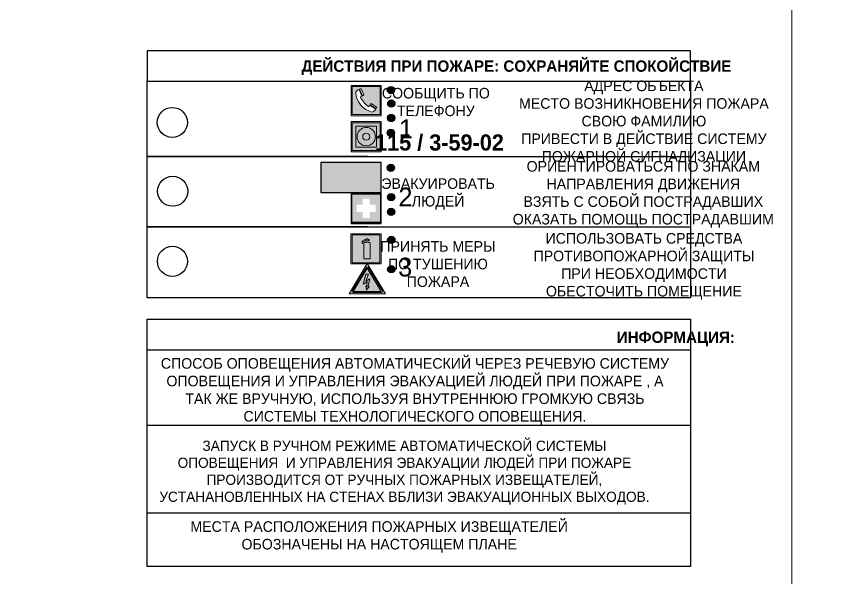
# Model space of a CAD drawing. Header units: millimetres. Extents: x 13114 to 67229, y 22859 to 38520.
# Drawn here: x 33912 to 34132.1, y 35329.9 to 35478.4 of the extents above; entities that cross this region are included whole.
import ezdxf

# ---------------------------------------------------------------- set-up
doc = ezdxf.new("R2010")
doc.units = ezdxf.units.MM
doc.styles.add('обычный', font='arial.ttf')

# ---------------------------------------------------------------- blocks, each defined once
blk = doc.blocks.new('A$C3E6D3DDE')
at = {"lineweight": 5}
h = blk.add_hatch(color=40, dxfattribs=at)
h.paths.add_polyline_path([(24.1, 1.45), (16.46, -11.35), (31.74, -11.35)])
h.paths.add_polyline_path([(24.09, -0.46), (30.03, -10.41), (18.14, -10.41)], flags=16)
h.paths.add_polyline_path([(24.54, -3.08), (23.41, -6.02), (25.13, -5.01), (24.33, -8.5), (24.82, -8.27), (23.79, -9.86), (23.4, -8.04), (23.8, -8.43), (24.04, -6.29), (22.39, -7.25), (23.44, -3.08)], flags=0)
h = blk.add_hatch(color=256, dxfattribs=at)
h.paths.add_polyline_path([(24.37, 0.03, 0.567511), (23.82, 0.03), (17.59, -10.4, 0.582454), (17.86, -10.88), (30.32, -10.88, 0.582149), (30.6, -10.4)])
h.paths.add_polyline_path([(24.09, -0.46), (18.14, -10.41), (30.03, -10.41)], flags=16)
h.paths.add_polyline_path([(24.54, -3.08), (23.41, -6.02), (25.13, -5.01), (24.33, -8.5), (24.82, -8.27), (23.79, -9.86), (23.4, -8.04), (23.8, -8.43), (24.04, -6.29), (22.39, -7.25), (23.44, -3.08)], flags=0)
h = blk.add_hatch(color=40, dxfattribs=at)
h.paths.add_polyline_path([(24.09, -0.46), (18.14, -10.41), (30.03, -10.41)])
h.paths.add_polyline_path([(24.82, -8.27), (23.79, -9.86), (23.4, -8.04), (23.8, -8.43), (24.04, -6.29), (22.39, -7.25), (23.44, -3.08), (24.54, -3.08), (23.41, -6.02), (25.13, -5.01), (24.33, -8.5)], flags=16)
at = {"color": 40, "lineweight": 5}
for p, q in [((16.46, -11.35), (24.1, 1.45)), ((24.1, 1.45), (31.74, -11.35))]:
    blk.add_line(p, q, dxfattribs=at)
at = {"lineweight": 5}
for p, q in [((17.59, -10.4), (23.82, 0.03)), ((24.37, 0.03), (30.6, -10.4)), ((18.14, -10.41), (24.09, -0.46)), ((23.44, -3.08), (22.39, -7.25)), ((23.41, -6.02), (24.54, -3.08)), ((24.54, -3.08), (23.44, -3.08)), ((24.09, -0.46), (30.03, -10.41)), ((22.39, -7.25), (24.04, -6.29)), ((25.13, -5.01), (23.41, -6.02)), ((24.04, -6.29), (23.8, -8.43)), ((24.33, -8.5), (25.13, -5.01)), ((18.14, -10.41), (30.03, -10.41)), ((23.8, -8.43), (23.4, -8.04)), ((23.4, -8.04), (23.79, -9.86)), ((23.79, -9.86), (24.82, -8.27)), ((24.82, -8.27), (24.33, -8.5)), ((17.86, -10.88), (30.32, -10.88))]:
    blk.add_line(p, q, dxfattribs=at)
at = {"color": 50, "lineweight": 5}
blk.add_line((31.74, -11.35), (16.46, -11.35), dxfattribs=at)
blk = doc.blocks.new('A$C456E1F9C')
at = {"lineweight": 5}
h = blk.add_hatch(color=242, dxfattribs=at)
h.paths.add_polyline_path([(0.51, -1.47), (0.51, -13.26), (12.29, -13.26), (12.29, -1.47)])
h.paths.add_polyline_path([(5.42, -4.95, -0.254479), (4.78, -5.4), (3.52, -2.53, -0.209735), (4.23, -2.4)], flags=16)
h.paths.add_polyline_path([(8.53, -8.6), (10.87, -10.17), (10.54, -10.76), (8.03, -9.13, -0.192251)], flags=16)
h.paths.add_polyline_path([(4.61, -5.49, 0.005518), (3.87, -5.72, 0.128647), (7.49, -10.01, 0.00809), (7.83, -9.33), (10.47, -10.97, -0.16736), (8.99, -12.25, -0.327862), (1.95, -3.95, -0.166952), (3.36, -2.62)], flags=16)
at = {"color": 242, "lineweight": 5}
for p, q in [((0, -13.77), (0, -0.97)), ((12.8, -0.97), (0, -0.97)), ((4.61, -5.49), (3.36, -2.62)), ((3.52, -2.53), (4.78, -5.4)), ((4.23, -2.4), (5.42, -4.95)), ((12.8, -13.77), (12.8, -0.97)), ((7.83, -9.33), (10.47, -10.97)), ((8.03, -9.13), (10.54, -10.76)), ((10.81, -10.12), (8.53, -8.6)), ((10.54, -10.76), (10.8, -10.3)), ((10.8, -10.3), (10.81, -10.12)), ((0, -13.77), (12.8, -13.77))]:
    blk.add_line(p, q, dxfattribs=at)
blk.add_lwpolyline([(0.51, -1.47), (12.29, -1.47), (12.29, -13.26), (0.51, -13.26)], close=True, dxfattribs=at)
for centre, radius, start, end in [((4.59, -5.34), 2.99, 114.2845, 152.1974), ((4.02, -3.27), 0.891, 76.3284, 123.7092), ((11.12, -3.31), 9.19, 183.9915, 256.6009), ((14.98, -39.1), 35.17, 107.1487, 108.4135), ((13.86, -0.94), 11.08, 205.5536, 234.8762), ((4.68, -4.59), 0.824, 276.9621, 334.0723), ((-13.31, 0.8), 23.44, 332.5487, 334.4027), ((8.94, -9.5), 0.989, 114.4092, 157.9388), ((7.87, -9.46), 3, 291.9291, 329.9329)]:
    blk.add_arc(centre, radius, start, end, dxfattribs=at)
blk = doc.blocks.new('A$C54414219')
at = {"true_color": 0xffffff}
h = blk.add_hatch(color=7, dxfattribs=at)
h.paths.add_polyline_path([(2.39, -9.45), (2.39, -18.3), (11.23, -18.3), (11.23, -9.45)], flags=0)
h.paths.add_polyline_path([(10.71, -13.87, -1), (2.92, -13.87, -1)], flags=0)
h.paths.add_polyline_path([(8.3, -13.87, -1), (5.33, -13.87, -1)], flags=0)
h.paths.add_polyline_path([(0.41, -7.47), (0.41, -20.27), (13.21, -20.27), (13.21, -7.47)])
h.paths.add_polyline_path([(0.92, -19.77), (12.71, -19.77), (12.71, -7.98), (0.92, -7.98)], flags=16)
h.paths.add_polyline_path([(11.23, -9.45), (11.23, -18.3), (2.39, -18.3), (2.39, -9.45)], flags=0)
at = {"lineweight": 5}
h = blk.add_hatch(color=242, dxfattribs=at)
h.paths.add_polyline_path([(12.71, -7.98), (0.92, -7.98), (0.92, -19.77), (12.71, -19.77)])
h.paths.add_polyline_path([(11.23, -18.3), (2.39, -18.3), (2.39, -9.45), (11.23, -9.45)], flags=16)
h.paths.add_polyline_path([(10.71, -13.87, -1), (2.92, -13.87, -1)], flags=0)
h.paths.add_polyline_path([(8.3, -13.87, -1), (5.33, -13.87, -1)], flags=0)
at = {"true_color": 0xffffff}
h = blk.add_hatch(color=7, dxfattribs=at)
h.paths.add_polyline_path([(2.39, -9.45), (2.39, -18.3), (11.23, -18.3), (11.23, -9.45)])
h.paths.add_polyline_path([(10.71, -13.87, -1), (2.92, -13.87, -1)], flags=16)
h.paths.add_polyline_path([(8.3, -13.87, -1), (5.33, -13.87, -1)], flags=0)
at = {"lineweight": 5}
h = blk.add_hatch(color=242, dxfattribs=at)
h.paths.add_polyline_path([(2.92, -13.87, 1), (10.71, -13.87, 1)])
h.paths.add_polyline_path([(8.3, -13.87, -1), (5.33, -13.87, -1)], flags=16)
at = {"color": 242, "lineweight": 5}
for p, q in [((0.41, -20.27), (0.41, -7.47)), ((0.41, -7.47), (13.21, -7.47)), ((0.41, -7.47), (13.21, -7.47)), ((13.21, -20.27), (13.21, -7.47)), ((0.41, -20.27), (13.21, -20.27))]:
    blk.add_line(p, q, dxfattribs=at)
for points in [[(0.92, -7.98), (12.71, -7.98), (12.71, -19.77), (0.92, -19.77)], [(2.39, -9.45), (11.23, -9.45), (11.23, -18.3), (2.39, -18.3)]]:
    blk.add_lwpolyline(points, close=True, dxfattribs=at)
for radius in [3.89, 1.49]:
    blk.add_circle((6.81, -13.87), radius, dxfattribs=at)
blk = doc.blocks.new('A$C32E8229D')
at = {"true_color": 0xffffff}
blk.add_hatch(color=7, dxfattribs=at).paths.add_polyline_path([(0, 0), (0, -8), (16, -8), (16, 0)])
h = blk.add_hatch(color=126)
h.paths.add_polyline_path([(0.2, -0.2), (15.8, -0.2), (15.8, -7.8), (0.2, -7.8)])
h.paths.add_polyline_path([(13.49, -2.05), (12.08, -2.05), (11.37, -2.63, 0.162397), (11.29, -2.84), (11.29, -3.63), (10.35, -3.63), (10.35, -4.05), (11.68, -4.05), (11.68, -3.48), (12.26, -4.28), (11.29, -5.1), (11.29, -6.78), (11.85, -6.78), (11.85, -5.44), (12.8, -4.64), (12.8, -5.94), (14.46, -5.94), (14.46, -5.39), (13.45, -5.39), (13.45, -3.97), (12.46, -2.59), (13.15, -2.59), (13.69, -3.34), (14.18, -3)], flags=16)
h.paths.add_polyline_path([(10.74, -1.82, 1), (11.8, -1.82, 1)], flags=16)
h.paths.add_polyline_path([(9.39, -3.59), (5.99, -3.59), (6.56, -3.03), (5.91, -3.03), (5.1, -3.83), (5.91, -4.64), (6.56, -4.64), (5.99, -4.09), (9.39, -4.09)], flags=16)
h.paths.add_polyline_path([(4.29, -1.08), (1.72, -1.08), (1.72, -6.6), (4.29, -6.6)], flags=16)
at = {"color": 126}
blk.add_lwpolyline([(16, -8), (0, -8), (0, 0), (16, 0)], close=True, dxfattribs=at)
blk = doc.blocks.new('A$C18900ED3')
h = blk.add_hatch(color=126)
h.paths.add_polyline_path([(-0.18, -0.18), (-7.02, -0.18), (-7.02, -7.02), (-0.18, -7.02)])
h.paths.add_polyline_path([(-5.89, -4.46), (-5.89, -2.77), (-4.46, -2.77), (-4.46, -1.31), (-2.77, -1.31), (-2.77, -2.77), (-1.33, -2.77), (-1.33, -4.46), (-2.77, -4.46), (-2.77, -5.89), (-4.46, -5.89), (-4.46, -4.46)], flags=16)
at = {"color": 126}
for p, q in [((-7.2, 0), (-7.2, -7.2)), ((0, 0), (-7.2, 0)), ((0, -7.2), (0, 0)), ((-7.02, -7.02), (-7.02, -0.18)), ((-7.02, -0.18), (-0.18, -0.18)), ((-0.18, -0.18), (-0.18, -7.02)), ((-7.2, -7.2), (0, -7.2)), ((-0.18, -7.02), (-7.02, -7.02))]:
    blk.add_line(p, q, dxfattribs=at)
blk = doc.blocks.new('A$C3AD82952')
at = {"true_color": 0xf5f5ff}
h = blk.add_hatch(color=7, dxfattribs=at)
h.dxf.hatch_style = 1
h.paths.add_polyline_path([(8.21, 8.73, 0.414214), (7.89, 9.05), (7.22, 9.05), (7.22, 9.92), (7.59, 9.92, 1), (7.57, 10.36), (7.22, 10.36), (7.22, 10.6), (6.43, 10.6), (6.43, 10.36), (6.01, 10.36), (4.74, 9.59), (4.74, 8.69), (4.98, 8.73), (4.98, 9.26), (6.12, 9.91), (6.43, 9.91), (6.43, 9.05), (5.76, 9.05, 0.414214), (5.44, 8.73), (5.44, 2.2), (8.21, 2.2)], flags=0)
h.paths.add_polyline_path([(12.8, 12.8), (0, 12.8), (0, 0), (12.8, 0)])
h.paths.add_polyline_path([(0.51, 12.29), (12.29, 12.29), (12.29, 0.51), (0.51, 0.51)], flags=16)
h.paths.add_polyline_path([(4.74, 9.59), (6.01, 10.36), (6.43, 10.36), (6.43, 10.6), (7.22, 10.6), (7.22, 10.36), (7.59, 10.36, -0.94586), (7.59, 9.92), (7.22, 9.92), (7.22, 9.05), (7.89, 9.05, -0.414214), (8.21, 8.73), (8.21, 2.2), (5.44, 2.2), (5.44, 8.73, -0.414214), (5.76, 9.05), (6.43, 9.05), (6.43, 9.91), (6.12, 9.91), (4.98, 9.26), (4.98, 8.73), (4.74, 8.69)], flags=0)
h = blk.add_hatch(color=242)
h.dxf.hatch_style = 1
h.paths.add_polyline_path([(12.29, 12.29), (0.51, 12.29), (0.51, 0.51), (12.29, 0.51)])
h.paths.add_polyline_path([(4.74, 8.69), (4.74, 9.59), (6.01, 10.36), (6.43, 10.36), (6.43, 10.6), (7.22, 10.6), (7.22, 10.36), (7.59, 10.36, -0.94586), (7.59, 9.92), (7.22, 9.92), (7.22, 9.05), (7.89, 9.05, -0.414214), (8.21, 8.73), (8.21, 2.2), (5.44, 2.2), (5.44, 8.73, -0.414214), (5.76, 9.05), (6.43, 9.05), (6.43, 9.91), (6.12, 9.91), (4.98, 9.26), (4.98, 8.73)], flags=16)
h = blk.add_hatch(color=7, dxfattribs=at)
h.dxf.hatch_style = 1
h.paths.add_polyline_path([(8.21, 8.73, 0.414214), (7.89, 9.05), (7.22, 9.05), (7.22, 9.92), (7.59, 9.92, 1), (7.57, 10.36), (7.22, 10.36), (7.22, 10.6), (6.43, 10.6), (6.43, 10.36), (6.01, 10.36), (4.74, 9.59), (4.74, 8.69), (4.98, 8.73), (4.98, 9.26), (6.12, 9.91), (6.43, 9.91), (6.43, 9.05), (5.76, 9.05, 0.414214), (5.44, 8.73), (5.44, 2.2), (8.21, 2.2)])
at = {"color": 242, "lineweight": 5}
for p, q in [((0, 0), (0, 12.8)), ((0, 12.8), (12.8, 12.8)), ((7.22, 10.6), (6.43, 10.6)), ((6.43, 10.6), (6.43, 10.36)), ((7.22, 10.36), (7.22, 10.6)), ((12.8, 0), (12.8, 12.8)), ((6.01, 10.36), (4.74, 9.59)), ((4.74, 9.59), (4.74, 8.69)), ((4.74, 8.69), (4.98, 8.73)), ((4.98, 9.26), (6.12, 9.91)), ((4.98, 8.73), (4.98, 9.26)), ((5.44, 2.2), (5.44, 8.73)), ((5.76, 9.05), (6.43, 9.05)), ((6.01, 10.36), (6.43, 10.36)), ((6.12, 9.91), (6.43, 9.91)), ((6.43, 9.91), (6.43, 9.05)), ((7.59, 10.36), (7.22, 10.36)), ((7.22, 9.05), (7.22, 9.92)), ((7.59, 9.92), (7.22, 9.92)), ((7.89, 9.05), (7.22, 9.05)), ((8.21, 2.2), (8.21, 8.73)), ((0, 0), (12.8, 0)), ((5.44, 2.2), (8.21, 2.2))]:
    blk.add_line(p, q, dxfattribs=at)
blk.add_lwpolyline([(0.51, 12.29), (12.29, 12.29), (12.29, 0.51), (0.51, 0.51)], close=True, dxfattribs=at)
for centre, radius, start, end in [((5.76, 8.73), 0.32, 90, 180), ((7.58, 10.14), 0.223, 273.1875, 86.8125), ((7.89, 8.73), 0.32, 0, 90)]:
    blk.add_arc(centre, radius, start, end, dxfattribs=at)

msp = doc.modelspace()

# ---------------------------------------------------------------- hatches: boundary and pattern name
at = {"lineweight": 0}
h = msp.add_hatch(color=256, dxfattribs=at)
h.dxf.hatch_style = 1
h.paths.add_polyline_path([(34010.08, 35458.97, 1), (34012.02, 35458.97, 1)])
h = msp.add_hatch(color=256, dxfattribs=at)
h.dxf.hatch_style = 1
h.paths.add_polyline_path([(34010.19, 35455.38, 1), (34012.12, 35455.38, 1)])
h = msp.add_hatch(color=256, dxfattribs=at)
h.dxf.hatch_style = 1
h.paths.add_polyline_path([(34010.15, 35451.57, 1), (34012.08, 35451.57, 1)])
h = msp.add_hatch(color=256, dxfattribs=at)
h.dxf.hatch_style = 1
h.paths.add_polyline_path([(34010.07, 35447.65, 1), (34012, 35447.65, 1)])
h = msp.add_hatch(color=256, dxfattribs=at)
h.dxf.hatch_style = 1
h.paths.add_polyline_path([(34010.08, 35438.38, 1), (34012.01, 35438.38, 1)])
h = msp.add_hatch(color=256, dxfattribs=at)
h.dxf.hatch_style = 1
h.paths.add_polyline_path([(34010.12, 35430.6, 1), (34012.05, 35430.6, 1)])
h = msp.add_hatch(color=256, dxfattribs=at)
h.dxf.hatch_style = 1
h.paths.add_polyline_path([(34010.11, 35426.7, 1), (34012.04, 35426.7, 1)])
h = msp.add_hatch(color=256, dxfattribs=at)
h.dxf.hatch_style = 1
h.paths.add_polyline_path([(34010.17, 35419.27, 1), (34012.1, 35419.27, 1)])
h = msp.add_hatch(color=256, dxfattribs=at)
h.dxf.hatch_style = 1
h.paths.add_polyline_path([(34010.18, 35411.51, 1), (34012.11, 35411.51, 1)])

# ---------------------------------------------------------------- linework, layer by layer
at = {"color": 5, "lineweight": 0}
for points in [[(33517.12, 35158.94), (34117.12, 35158.94), (34117.12, 35553.94), (33517.12, 35553.94)], [(34117.12, 35158.94), (34717.12, 35158.94), (34717.12, 35553.94), (34117.12, 35553.94)]]:
    msp.add_lwpolyline(points, close=True, dxfattribs=at)
for points in [[(33946.54, 35461.32), (34090.31, 35461.32), (34090.31, 35469.37), (33946.54, 35469.37)], [(33946.54, 35461.32), (34090.31, 35461.32), (34090.31, 35403.92), (33946.54, 35403.92)]]:
    msp.add_lwpolyline(points, close=True)
for points in [[(34004.96, 35441.33), (33946.54, 35441.33), (34090.31, 35441.33)], [(34004.96, 35422.75), (33946.54, 35422.75), (34090.31, 35422.75)]]:
    msp.add_lwpolyline(points)
at = {"color": 0}
msp.add_lwpolyline([(33946.54, 35398.26), (34090.31, 35398.26), (34090.31, 35332.81), (33946.54, 35332.81)], close=True, dxfattribs=at)
for points in [[(33946.54, 35390.21), (34090.31, 35390.21)], [(33946.54, 35370.22), (34090.31, 35370.22)], [(33946.54, 35346.97), (34090.31, 35346.97)]]:
    msp.add_lwpolyline(points, dxfattribs=at)
for centre, radius in [((34011.05, 35458.97), 0.966), ((34011.15, 35455.38), 0.966), ((33953.17, 35450.4), 3.98), ((34011.12, 35451.57), 0.966), ((34011.03, 35447.65), 0.966), ((34011.05, 35438.38), 0.966), ((33953.26, 35432.17), 3.98), ((34011.09, 35430.6), 0.966), ((34011.08, 35426.7), 0.966), ((34011.14, 35419.27), 0.966), ((33953.2, 35413.6), 3.98), ((34011.14, 35411.51), 0.966)]:
    msp.add_circle(centre, radius)

# ---------------------------------------------------------------- block references
for name, p, xscale, yscale, zscale in [('A$C456E1F9C', (34000.49, 35460.79), 0.625, 0.625, 0.625), ('A$C54414219', (34000.24, 35455.3), 0.625, 0.625, 0.625), ('A$C18900ED3', (34008.49, 35431.65), 1.111111111007631, 1.111111111007631, 1.111111111007631), ('A$C3AD82952', (34000.44, 35412.92), 0.625, 0.625, 0.625), ('A$C3E6D3DDE', (33989.73, 35412.11), 0.625, 0.625, 0.625)]:
    msp.add_blockref(name, p, dxfattribs=dict(xscale=xscale, yscale=yscale, zscale=zscale))
at = {"xscale": -1}
msp.add_blockref('A$C32E8229D', (34008.49, 35439.8), dxfattribs=at)

# ---------------------------------------------------------------- texts
at = {"lineweight": 0, "attachment_point": 5, "style": 'обычный'}
for s, insert, char_height, width in [('{\\fProxima Nova Rg|b1|i0|c204|p2;ДЕЙСТВИЯ ПРИ ПОЖАРЕ: СОХРАНЯЙТЕ СПОКОЙСТВИЕ\\H1.6644x; }', (34044.26, 35464.88), 3, 175.1736), ('\\pi-8.4,l8.4,t8.4;{\\fProxima Nova Rg|b0|i0|c204|p2;АДРЕС ОБЪЕКТА\\PМЕСТО ВОЗНИКНОВЕНИЯ ПОЖАРА \\PСВОЮ ФАМИЛИЮ\\PПРИВЕСТИ В ДЕЙСТВИЕ СИСТЕМУ \\PПОЖАРНОЙ СИГНАЛИЗАЦИИ}', (34078, 35450.34), 2.8, 126.6484), ('{\\fProxima Nova Rg|b0|i0|c204|p2;СООБЩИТЬ ПО \\PТЕЛЕФОНУ}', (34022.93, 35455.78), 2.8, 126.6484), ('{\\fProxima Nova Rg|b0|i0|c204|p2;1\\H1.1667x; }', (34015.03, 35448.71), 5, 126.6484), ('{\\fProxima Nova Rg|b1|i0|c0|p2;\\H1.0714x;115 / 3-59-02\\H1.2822x; }', (34023.89, 35445.02), 4, 126.6484), ('\\pi-8.4,l8.4,t8.4;{\\fProxima Nova Rg|b0|i0|c204|p2;ОРИЕНТИРОВАТЬСЯ ПО ЗНАКАМ \\PНАПРАВЛЕНИЯ ДВИЖЕНИЯ\\PВЗЯТЬ С СОБОЙ ПОСТРАДАВШИХ\\PОКАЗАТЬ ПОМОЩЬ ПОСТРАДАВШИМ}', (34077.85, 35431.36), 2.8, 126.6484), ('{\\fProxima Nova Rg|b0|i0|c204|p2;ЭВАКУИРОВАТЬ \\PЛЮДЕЙ}', (34023.53, 35431.45), 2.8, 126.6484), ('{\\fProxima Nova Rg|b0|i0|c204|p2;2\\H1.1967x; }', (34014.88, 35430.63), 5, 126.6484), ('\\pi-8.4,l8.4,t8.4;{\\fProxima Nova Rg|b0|i0|c204|p2;ИСПОЛЬЗОВАТЬ СРЕДСТВА \\PПРОТИВОПОЖАРНОЙ ЗАЩИТЫ \\PПРИ НЕОБХОДИМОСТИ \\PОБЕСТОЧИТЬ ПОМЕЩЕНИЕ}', (34078.01, 35412.29), 2.8, 126.6484), ('{\\fProxima Nova Rg|b0|i0|c204|p2;ПРИНЯТЬ МЕРЫ \\PПО ТУШЕНИЮ \\PПОЖАРА}', (34023.49, 35412.88), 2.8, 126.6484), ('{\\fProxima Nova Rg|b0|i0|c204|p2;3\\H1.1967x; }', (34014.81, 35412.05), 5, 126.6484), ('{\\fProxima Nova Rg|b1|i0|c204|p2;ИНФОРМАЦИЯ:\\H1.1997x; }', (34086.45, 35393.07), 3, 175.1736), ('{\\fProxima Nova Rg|b0|i0|c204|p2;СПОСОБ ОПОВЕЩЕНИЯ АВТОМАТИЧЕСКИЙ ЧЕРЕЗ РЕЧЕВУЮ СИСТЕМУ ОПОВЕЩЕНИЯ И УПРАВЛЕНИЯ ЭВАКУАЦИЕЙ ЛЮДЕЙ ПРИ ПОЖАРЕ , А ТАК ЖЕ ВРУЧНУЮ, ИСПОЛЬЗУЯ ВНУТРЕННЮЮ ГРОМКУЮ СВЯЗЬ СИСТЕМЫ ТЕХНОЛОГИЧЕСКОГО ОПОВЕЩЕНИЯ.}', (34017.4, 35379.17), 2.8, 137.0334), ('{\\fProxima Nova Rg|b0|i0|c204|p2;\\P\\pt8.1;ЗАПУСК В РУЧНОМ РЕЖИМЕ АВТОМАТИЧЕСКОЙ СИСТЕМЫ ОПОВЕЩЕНИЯ  И УПРАВЛЕНИЯ ЭВАКУАЦИИ ЛЮДЕЙ ПРИ ПОЖАРЕ ПРОИЗВОДИТСЯ ОТ РУЧНЫХ ПОЖАРНЫХ ИЗВЕЩАТЕЛЕЙ, УСТАНАНОВЛЕННЫХ НА СТЕНАХ ВБЛИЗИ ЭВАКУАЦИОННЫХ ВЫХОДОВ. }', (34014.61, 35359.87), 2.7, 131.4512), ('\\pt8.4;{\\fProxima Nova Rg|b0|i0|c204|p2;\\PМЕСТА РАСПОЛОЖЕНИЯ ПОЖАРНЫХ ИЗВЕЩАТЕЛЕЙ ОБОЗНАЧЕНЫ НА НАСТОЯЩЕМ ПЛАНЕ}', (34007.92, 35342.96), 2.8, 118.5618)]:
    msp.add_mtext(s, dxfattribs=dict(at, insert=insert, char_height=char_height, width=width))

doc.saveas('drawing.dxf')
